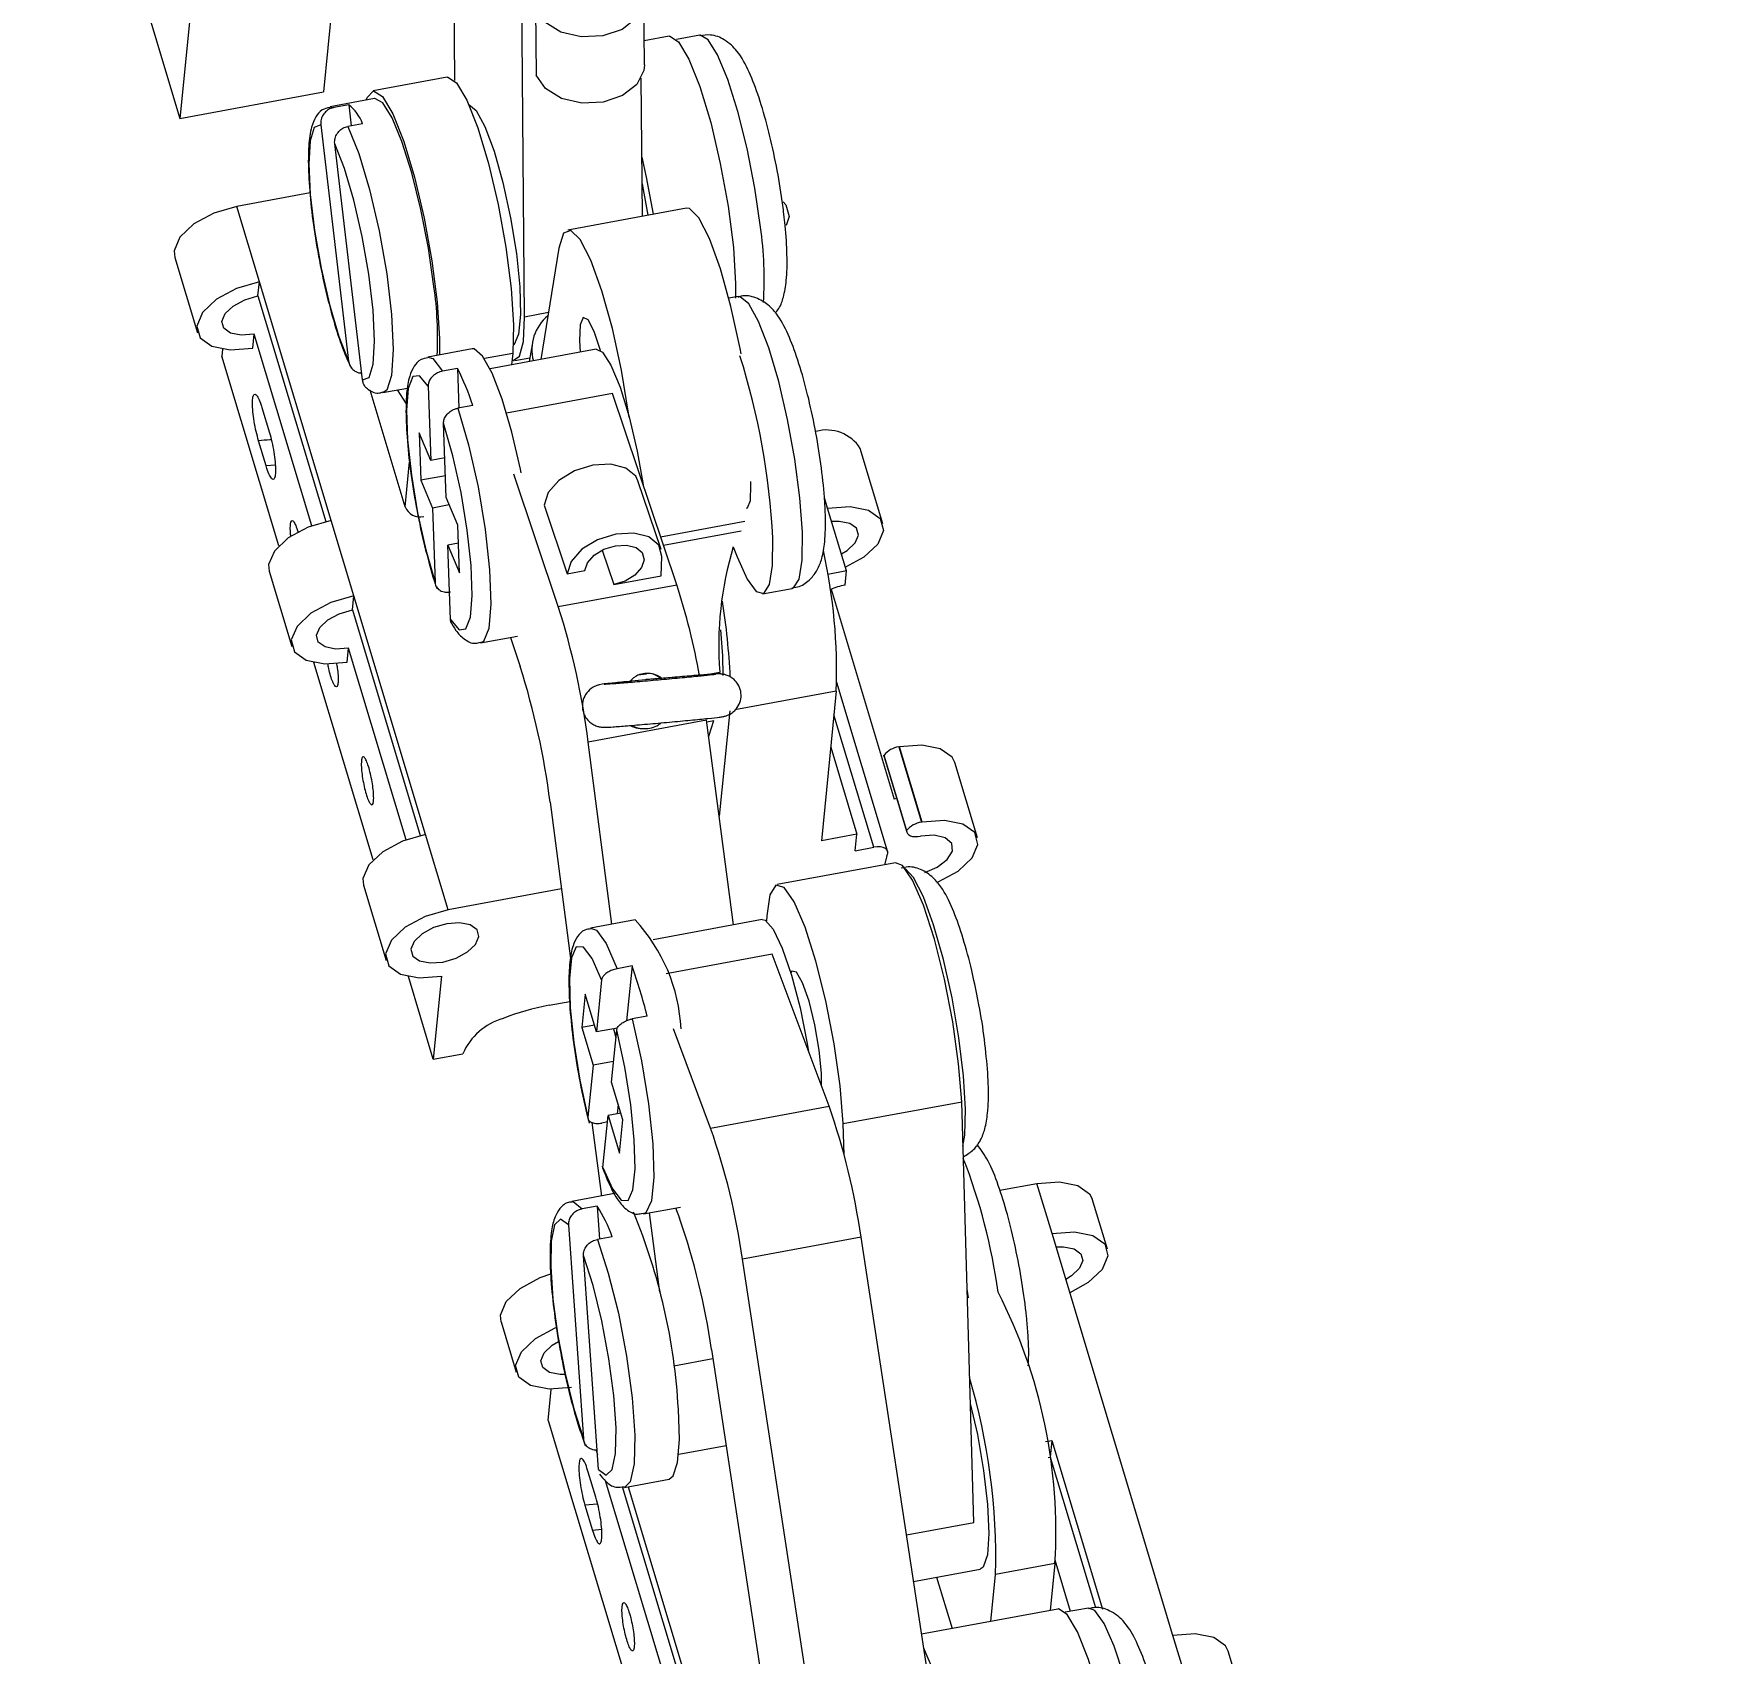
# Model space of a CAD drawing. Header units: millimetres. Extents: x 0 to 1189, y 0 to 841.
# Drawn here: x 633.85 to 644.91, y 560.97 to 571.55 of the extents above; entities that cross this region are included whole.
import ezdxf

# ---------------------------------------------------------------- set-up
doc = ezdxf.new("R2010")
doc.units = ezdxf.units.MM
doc.layers.get('0').update_dxf_attribs({"lineweight": 18})
doc.layers.add('尺寸线层', color=3, linetype='Continuous', lineweight=18)
doc.dimstyles.new('ISO-25', dxfattribs={"dimtxt": 2.5, "dimasz": 2.5, "dimexe": 1.25, "dimexo": 0.625, "dimtad": 1, "dimtxsty": 'Standard', "dimcen": 2.5, "dimdle": 5, "dimadec": 0, "dimazin": 0, "dimtfac": 1, "dimtmove": 0, "dimatfit": 3, "dimfxl": 1, "dimarcsym": 0})

# ---------------------------------------------------------------- blocks, each defined once
blk = doc.blocks.new('*X16')
at = {"layer": '尺寸线层', "linetype": 'Continuous'}
for points in [[(668.669, 617.13), (668.63, 612.994), (667.291, 613.23)], [(655.16, 540.519), (656.538, 544.419), (655.199, 544.655)]]:
    blk.add_hatch(color=0, dxfattribs=at).paths.add_polyline_path(points, flags=0)
at = {"layer": '尺寸线层', "color": 0, "linetype": 'Continuous'}
for p, q in [((666.554, 617.503), (670.638, 616.783)), ((668.669, 617.13), (655.16, 540.519)), ((625.228, 545.797), (657.13, 540.172))]:
    blk.add_line(p, q, dxfattribs=at)
at = {"layer": '尺寸线层', "color": 0, "insert": (658.421, 579.44), "char_height": 3.5, "width": 28.93855, "attachment_point": 5, "rotation": 80.0001}
blk.add_mtext('388,96', dxfattribs=at)

msp = doc.modelspace()

# ---------------------------------------------------------------- linework, layer by layer
at = {"color": 7, "linetype": 'Continuous', "lineweight": 15}
for p, q in [((636.566, 575.0926), (636.5978, 571.2444)), ((637.0552, 569.6996), (637.0156, 574.4964)), ((634.0142, 573.6229), (634.8038, 570.9971)), ((637.8387, 571.3469), (637.8351, 571.7803)), ((634.8797, 571.7571), (634.8038, 570.9971)), ((635.7989, 571.7461), (635.7414, 571.1704)), ((637.1268, 571.7129), (637.1304, 571.2796)), ((638.0008, 571.5345), (637.8374, 571.5043)), ((638.1997, 571.5408), (638.0489, 571.5129)), ((636.5494, 571.2663), (636.0656, 571.1769)), ((637.825, 570.3582), (637.8176, 571.2614)), ((634.8038, 570.9971), (635.7414, 571.1704)), ((636.0747, 571.1277), (635.7845, 571.074)), ((635.9064, 571.087), (635.8096, 571.0691)), ((635.9064, 571.087), (635.9226, 570.9493)), ((635.7241, 570.9554), (635.9056, 569.4124)), ((635.9974, 570.9631), (635.9006, 570.9452)), ((635.9966, 569.2885), (635.8151, 570.8315)), ((635.6538, 570.5105), (635.1744, 570.4219)), ((635.3225, 569.9296), (635.1744, 570.4219)), ((638.1125, 570.4113), (637.3385, 570.2683)), ((637.2792, 570.1501), (637.1616, 569.4222)), ((634.7697, 570.0896), (634.9178, 569.5973)), ((635.3133, 569.8373), (635.3225, 569.9296)), ((635.7913, 568.3705), (635.3225, 569.9296)), ((635.3133, 569.8373), (635.7565, 568.3633)), ((638.4508, 569.8333), (638.39, 569.8221)), ((635.2791, 569.4953), (635.2883, 569.5876)), ((635.6648, 568.3357), (635.2883, 569.5876)), ((635.0813, 569.4897), (635.0768, 569.4448)), ((636.7128, 569.4918), (636.4226, 569.4381)), ((637.5238, 569.4891), (636.83, 569.3609)), ((636.9779, 569.4624), (636.9704, 569.3868)), ((637.1064, 569.5322), (637.0863, 569.4083)), ((635.4498, 568.2046), (635.0768, 569.4448)), ((636.6163, 569.3637), (636.5196, 569.3458)), ((636.6163, 569.3637), (636.6255, 569.1051)), ((636.9915, 569.4158), (637.0905, 569.4341)), ((636.4256, 569.2483), (636.4428, 568.7622)), ((636.2751, 568.46), (636.0462, 569.2212)), ((636.1298, 569.2057), (636.2912, 569.2355)), ((638.0496, 567.9505), (637.6309, 569.2006)), ((635.339, 569.108), (635.3884, 568.9439)), ((636.7168, 569.122), (636.6201, 569.1041)), ((636.4428, 568.7622), (636.3674, 568.9435)), ((636.3674, 568.9435), (636.3784, 568.6329)), ((636.5432, 568.5204), (636.5261, 569.0066)), ((635.3667, 568.7267), (635.3174, 568.8908)), ((639.3969, 568.3485), (639.2489, 568.8409)), ((636.5341, 568.7791), (636.4428, 568.7622)), ((636.5382, 568.6625), (636.3784, 568.6329)), ((636.3784, 568.6329), (636.4537, 568.4516)), ((637.2756, 567.8075), (636.9857, 568.6729)), ((637.9468, 568.1798), (637.796, 568.6302)), ((638.5341, 568.602), (638.533, 568.6245)), ((636.5634, 568.4719), (636.4537, 568.4516)), ((636.6186, 568.3391), (636.5432, 568.5204)), ((637.1829, 568.4713), (637.3338, 568.021)), ((635.9394, 567.8782), (635.7913, 568.3705)), ((636.4537, 568.4516), (636.4709, 567.9655)), ((639.1589, 568.0402), (639.0356, 568.4505)), ((636.6295, 568.0286), (636.6186, 568.3391)), ((636.6227, 568.2226), (636.5542, 568.2099)), ((636.5713, 567.7238), (636.5542, 568.2099)), ((636.5542, 568.2099), (636.6295, 568.0286)), ((637.9481, 568.0082), (637.953, 568.1354)), ((635.3866, 568.0382), (635.5346, 567.5459)), ((637.3338, 568.021), (637.4499, 568.0424)), ((639.1589, 568.0402), (639.0367, 568.0176)), ((639.1497, 567.9479), (639.1589, 568.0402)), ((637.2756, 567.8075), (638.0496, 567.9505)), ((637.6385, 567.951), (637.9481, 568.0082)), ((638.6099, 567.8899), (638.8034, 567.9256)), ((639.058, 567.9203), (639.4702, 566.5494)), ((635.9302, 567.7859), (635.9394, 567.8782)), ((636.4082, 566.3192), (635.9394, 567.8782)), ((635.9302, 567.7859), (636.3734, 566.3119)), ((636.7679, 567.5697), (637.0098, 567.6145)), ((636.9628, 567.6058), (637.0267, 567.415)), ((635.896, 567.4439), (635.9052, 567.5362)), ((636.2817, 566.2843), (635.9052, 567.5362)), ((636.0666, 566.1533), (635.6791, 567.4419)), ((637.8512, 567.3667), (637.796, 567.3594)), ((638.3315, 567.3651), (638.3314, 567.38)), ((637.9147, 567.3352), (637.7544, 567.3198)), ((638.0205, 567.3442), (638.0198, 567.3441)), ((639.0921, 567.2547), (638.9945, 566.2775)), ((639.4277, 566.2088), (639.0962, 567.3111)), ((638.2451, 567.0644), (637.471, 566.9214)), ((638.4194, 565.7268), (638.2451, 567.0644)), ((638.3955, 567.1259), (638.3267, 566.4377)), ((637.6259, 565.7327), (637.471, 566.9214)), ((637.8385, 567.01), (637.8422, 567.0101)), ((639.0556, 566.8894), (639.2267, 566.3204)), ((639.4038, 566.8356), (639.5519, 566.3432)), ((639.4048, 566.8247), (639.5529, 566.3323)), ((639.4999, 566.8906), (639.5044, 566.8914)), ((639.4999, 566.8906), (639.648, 566.3983)), ((639.6524, 566.3991), (639.5044, 566.8914)), ((640.0138, 566.2972), (639.8658, 566.7895)), ((637.2221, 566.5289), (637.3553, 565.5068)), ((639.4866, 566.5528), (639.4702, 566.5494)), ((639.6524, 566.3991), (639.648, 566.3983)), ((636.5563, 565.8268), (636.4082, 566.3192)), ((639.2267, 566.3204), (638.9945, 566.2775)), ((639.2159, 566.2118), (639.2267, 566.3204)), ((639.2159, 566.2118), (639.3373, 566.2343)), ((639.4798, 566.1339), (638.7057, 565.9909)), ((636.0035, 565.9868), (636.1515, 565.4945)), ((637.2958, 565.9635), (636.5563, 565.8268)), ((637.7773, 565.7607), (637.4871, 565.707)), ((638.6077, 565.7616), (637.8945, 565.6298)), ((639.0449, 564.543), (638.6721, 565.5353)), ((636.4587, 564.8497), (636.296, 565.3905)), ((636.5129, 565.3925), (636.4587, 564.8497)), ((637.5584, 565.3676), (637.5245, 565.0277)), ((637.7575, 565.459), (637.6607, 565.4411)), ((637.7575, 565.459), (637.7217, 565.1009)), ((637.4504, 565.2738), (637.4287, 565.0567)), ((637.5245, 565.0277), (637.4504, 565.2738)), ((637.2155, 565.2027), (637.3508, 565.2277)), ((637.5112, 565.0719), (637.4287, 565.0567)), ((637.4287, 565.0567), (637.5028, 564.8105)), ((637.662, 565.0531), (637.5245, 565.0277)), ((637.6232, 564.6994), (637.6571, 565.0393)), ((637.6356, 565.0482), (637.6524, 564.9922)), ((637.8562, 565.1308), (637.7594, 565.1129)), ((638.2708, 564.4), (638.0275, 565.0477)), ((636.4587, 564.8497), (636.6522, 564.8854)), ((637.6367, 564.8353), (637.5028, 564.8105)), ((637.5028, 564.8105), (637.4688, 564.4706)), ((637.6972, 564.4533), (637.6232, 564.6994)), ((637.5675, 564.1424), (637.6015, 564.4823)), ((637.6839, 564.4975), (637.6015, 564.4823)), ((637.6015, 564.4823), (637.6755, 564.2361)), ((637.667, 564.5535), (637.661, 564.4933)), ((638.2708, 564.4), (639.0449, 564.543)), ((639.1376, 564.429), (639.9116, 564.5721)), ((639.9898, 561.8228), (639.9116, 564.5721)), ((637.4947, 564.437), (637.5575, 563.9553)), ((637.5972, 564.4397), (637.56, 564.4328)), ((637.6755, 564.2361), (637.6972, 564.4533)), ((639.1434, 564.2253), (639.1376, 564.429)), ((637.6542, 563.9732), (637.364, 563.9195)), ((640.1604, 563.9934), (640.4032, 564.0383)), ((640.5019, 563.7101), (640.4032, 564.0383)), ((640.8633, 563.6081), (640.7646, 563.9363)), ((637.5294, 563.8898), (637.4327, 563.872)), ((637.5294, 563.8898), (637.5445, 563.6741)), ((637.8324, 563.8387), (638.0743, 563.8834)), ((637.9395, 563.3265), (637.8718, 563.846)), ((638.0425, 563.8775), (638.0675, 563.8108)), ((637.342, 563.7672), (637.4395, 562.368)), ((641.2915, 561.0843), (640.5019, 563.7101)), ((637.6277, 563.6895), (637.5309, 563.6716)), ((639.2537, 563.686), (638.4796, 563.5429)), ((639.821, 559.9657), (639.2537, 563.686)), ((637.5378, 562.1677), (637.4402, 563.5668)), ((639.0469, 559.8227), (638.4796, 563.5429)), ((639.9557, 563.2911), (639.9465, 563.3478)), ((636.9023, 563.1337), (637.001, 562.8055)), ((638.2763, 562.9537), (638.5976, 560.847)), ((637.2094, 562.4888), (637.2297, 562.6922)), ((637.2094, 562.4888), (637.8538, 560.3461)), ((637.5212, 562.2984), (637.5309, 562.2659)), ((638.0622, 562.2689), (638.372, 562.3262)), ((640.4591, 562.351), (640.4998, 562.3585)), ((640.4998, 562.3585), (640.489, 562.2499)), ((640.4998, 562.3585), (640.8314, 561.2558)), ((640.4761, 562.2475), (640.489, 562.2499)), ((640.489, 562.2499), (640.7848, 561.2662)), ((637.521, 561.988), (637.4716, 562.1521)), ((637.5822, 562.0955), (638.0688, 560.4771)), ((638.1606, 560.5047), (637.6943, 562.0553)), ((637.7093, 562.0512), (637.9996, 562.1048)), ((637.7313, 562.0552), (638.1953, 560.512)), ((637.4499, 561.9349), (637.4993, 561.7708)), ((639.5502, 561.7415), (639.9898, 561.8228)), ((639.5967, 561.4363), (640.0319, 561.5168)), ((640.5203, 561.5544), (640.1332, 561.4829)), ((640.5203, 561.5544), (640.4896, 561.2475)), ((640.6229, 561.2416), (640.5222, 561.5764)), ((639.7474, 561.4642), (639.8482, 561.129)), ((640.1026, 561.176), (640.1332, 561.4829)), ((640.54, 561.2568), (639.6492, 561.0922)), ((640.739, 561.2631), (640.5881, 561.2352)), ((641.3902, 560.7561), (641.2915, 561.0843)), ((641.7516, 560.6541), (641.6529, 560.9823))]:
    msp.add_line(p, q, dxfattribs=at)
at = {"color": 8, "linetype": 'Continuous', "lineweight": 15}
for p, q in [((635.7845, 571.074), (635.8096, 571.0691)), ((637.2111, 569.7284), (637.0552, 569.6996)), ((636.9779, 569.4624), (636.7926, 569.4281)), ((637.6309, 569.2006), (636.9373, 569.0723)), ((635.4263, 568.7323), (635.3667, 568.7267)), ((636.2751, 568.46), (636.3043, 568.7525)), ((639.0356, 568.4505), (639.0149, 568.5193)), ((637.9445, 568.2642), (638.4941, 568.3658)), ((637.9633, 568.2084), (638.4711, 568.3022)), ((637.5629, 568.1768), (637.6385, 567.951)), ((638.2323, 567.3617), (638.3314, 567.38)), ((639.0921, 567.2547), (638.4301, 567.1323)), ((638.2463, 567.0548), (638.293, 567.0634)), ((639.3373, 566.2343), (639.0767, 567.1008)), ((638.6721, 565.5353), (637.9811, 565.4075)), ((638.2859, 562.8912), (638.0303, 562.844)), ((637.5326, 561.9429), (637.4499, 561.9349)), ((637.5593, 561.7766), (637.4993, 561.7708))]:
    msp.add_line(p, q, dxfattribs=at)
at = {"color": 7, "linetype": 'Continuous', "lineweight": 15}
for points in [[(637.8234, 571.8417), (637.8317, 571.7448), (637.7857, 571.6528), (637.6924, 571.5798), (637.566, 571.5368), (637.4258, 571.5305), (637.2931, 571.5617), (637.1881, 571.6258), (637.1268, 571.7129)], [(638.0008, 571.5345), (638.0042, 571.535), (638.0619, 571.4988), (638.1293, 571.3859), (638.2011, 571.2053), (638.2713, 570.9718), (638.3343, 570.7041), (638.3851, 570.4241), (638.4194, 570.1544), (638.4345, 569.9168), (638.4346, 569.8231)], [(637.8387, 571.3469), (637.8353, 571.3114), (637.7893, 571.2194), (637.696, 571.1464), (637.5696, 571.1034), (637.4294, 571.0971), (637.2967, 571.1284), (637.1917, 571.1924), (637.1304, 571.2796)], [(636.5494, 571.2663), (636.5529, 571.2667), (636.6106, 571.2306), (636.678, 571.1176), (636.7497, 570.9371), (636.82, 570.7035), (636.883, 570.4359), (636.9337, 570.1559), (636.9681, 569.8861), (636.9832, 569.6486), (636.9779, 569.4624)], [(636.0199, 571.1176), (636.0259, 571.1338), (636.0691, 571.1773), (636.1268, 571.1411), (636.1942, 571.0282), (636.2659, 570.8476), (636.3362, 570.6141), (636.3992, 570.3465), (636.45, 570.0664), (636.4843, 569.7967), (636.4994, 569.5591), (636.4991, 569.4523)], [(636.4635, 569.8993), (636.4274, 570.1496), (636.3778, 570.4031), (636.3187, 570.6411), (636.2542, 570.8459), (636.1892, 571.0023), (636.1285, 571.0987), (636.0767, 571.128), (636.0747, 571.1277)], [(636.6917, 571.0876), (636.7388, 571.0497), (636.7962, 570.9449), (636.8564, 570.783), (636.9141, 570.5782), (636.9642, 570.3487), (637.0021, 570.115), (637.0246, 569.8978), (637.0296, 569.7164), (637.0167, 569.587), (636.987, 569.521), (636.9819, 569.5174)], [(635.7241, 570.9554), (635.6816, 570.9393), (635.6546, 570.8519), (635.6456, 570.7009), (635.6553, 570.4995), (635.6829, 570.2652), (635.7259, 570.0184), (635.7806, 569.7806), (635.8423, 569.5726), (635.9056, 569.4124)], [(635.9966, 569.2885), (636.0391, 569.3047), (636.0661, 569.392), (636.0751, 569.543), (636.0654, 569.7444), (636.0378, 569.9788), (635.9948, 570.2256), (635.9401, 570.4633), (635.8784, 570.6714), (635.8151, 570.8315)], [(637.8218, 570.7448), (637.8506, 570.6147), (637.8955, 570.3712)], [(637.8233, 570.5691), (637.835, 570.5097), (637.8601, 570.3647)], [(635.1744, 570.4219), (635.0247, 570.378), (634.8944, 570.3077), (634.8035, 570.2218), (634.7657, 570.1332), (634.7697, 570.0896)], [(638.4698, 569.4599), (638.4633, 569.4948), (638.4035, 569.7687), (638.3349, 570.0149), (638.263, 570.2136), (638.1937, 570.3487), (638.1324, 570.4091), (638.1125, 570.4113)], [(638.7457, 570.4528), (638.7629, 570.4339), (638.784, 570.3563), (638.765, 570.2973)], [(637.7394, 569.0422), (637.7353, 569.0725), (637.6892, 569.3518), (637.6295, 569.6256), (637.5609, 569.8719), (637.489, 570.0706), (637.4196, 570.2056), (637.3584, 570.2661), (637.3103, 570.247), (637.2792, 570.1501)], [(635.3225, 569.9296), (635.1727, 569.8857), (635.0425, 569.8154), (634.9515, 569.7295), (634.9138, 569.6409), (634.9349, 569.5633), (635.0118, 569.5083), (635.1327, 569.4844), (635.2791, 569.4953)], [(635.2883, 569.5876), (635.2041, 569.5814), (635.1346, 569.5951), (635.0904, 569.6267), (635.0783, 569.6713), (635.1, 569.7222), (635.1523, 569.7716), (635.2272, 569.8121), (635.3133, 569.8373)], [(636.9735, 569.4178), (636.9808, 569.4158), (637.0221, 569.4436), (637.0475, 569.5408), (637.0552, 569.6996)], [(637.5524, 569.4802), (637.552, 569.4817), (637.5109, 569.6058), (637.4711, 569.681), (637.4389, 569.6959), (637.419, 569.6483), (637.4145, 569.5453), (637.4191, 569.4697)], [(637.0341, 568.6818), (637.0294, 568.7047), (636.9722, 568.9483), (636.9086, 569.1629), (636.8433, 569.3326), (636.7811, 569.4448), (636.7267, 569.4912), (636.7128, 569.4918)], [(637.5238, 569.4891), (637.5635, 569.4706), (637.619, 569.386), (637.6789, 569.2406), (637.738, 569.0474), (637.791, 568.8235), (637.8308, 568.6037)], [(636.4256, 569.2483), (636.3698, 569.3155), (636.3252, 569.3105), (636.2957, 569.2336), (636.2839, 569.0915), (636.2908, 568.8967), (636.3157, 568.6661), (636.3566, 568.4198), (636.4099, 568.1793), (636.4709, 567.9655)], [(636.5713, 567.7238), (636.6271, 567.6566), (636.6717, 567.6616), (636.7012, 567.7385), (636.7131, 567.8805), (636.7062, 568.0754), (636.6812, 568.3059), (636.6403, 568.5522), (636.5871, 568.7928), (636.5261, 569.0066)], [(637.796, 568.6302), (637.7816, 568.6593), (637.7171, 568.713), (637.6183, 568.7385), (637.5005, 568.7321), (637.3814, 568.6947), (637.2792, 568.632), (637.2095, 568.5536), (637.1829, 568.4713)], [(638.5063, 568.4504), (638.5124, 568.4532), (638.5306, 568.5015), (638.5341, 568.602)], [(635.7913, 568.3705), (635.6416, 568.3266), (635.5113, 568.2564), (635.4204, 568.1704), (635.3826, 568.0819), (635.3866, 568.0382)], [(639.0356, 568.4505), (639.182, 568.4613), (639.3029, 568.4375), (639.3797, 568.3825), (639.4009, 568.3049), (639.3631, 568.2163), (639.2722, 568.1304), (639.1517, 568.0642)], [(639.1255, 568.1515), (639.1624, 568.1741), (639.2147, 568.2236), (639.2364, 568.2745), (639.2243, 568.3191), (639.1801, 568.3507), (639.1106, 568.3644), (639.0618, 568.3632)], [(637.953, 568.1354), (637.9325, 568.209), (637.8679, 568.2626), (637.7692, 568.2881), (637.6513, 568.2817), (637.5322, 568.2443), (637.4301, 568.1817), (637.3604, 568.1032), (637.3338, 568.021)], [(638.4193, 568.1985), (638.4435, 568.1324), (638.5092, 567.9871), (638.5693, 567.9054), (638.6193, 567.8932), (638.6555, 567.9515), (638.6753, 568.076), (638.6772, 568.2575)], [(637.4499, 568.0424), (637.4665, 568.0938), (637.5101, 568.1429), (637.5739, 568.182), (637.6484, 568.2054), (637.722, 568.2094), (637.7837, 568.1934), (637.8241, 568.1599), (637.8369, 568.114), (637.8203, 568.0626), (637.7768, 568.0135), (637.7129, 567.9744), (637.6385, 567.951)], [(635.9394, 567.8782), (635.7896, 567.8343), (635.6594, 567.764), (635.5684, 567.6781), (635.5307, 567.5895), (635.5518, 567.5119), (635.6287, 567.4569), (635.7495, 567.4331), (635.896, 567.4439)], [(635.9052, 567.5362), (635.821, 567.53), (635.7515, 567.5437), (635.7073, 567.5753), (635.6951, 567.6199), (635.7169, 567.6708), (635.7691, 567.7203), (635.844, 567.7607), (635.9302, 567.7859)], [(638.3355, 567.6556), (638.3487, 567.4855), (638.3502, 567.3562)], [(638.2584, 566.9618), (638.2619, 566.9665), (638.293, 567.0634)], [(639.4048, 566.8247), (639.4046, 566.8253), (639.4038, 566.8356)], [(639.8658, 566.7895), (639.8486, 566.8235), (639.7717, 566.8784), (639.6509, 566.9023), (639.5044, 566.8914)], [(639.7498, 566.0051), (639.7588, 566.0087), (639.8891, 566.079), (639.98, 566.165), (640.0178, 566.2535), (639.9966, 566.3311), (639.9198, 566.3861), (639.7989, 566.41), (639.6524, 566.3991)], [(636.4082, 566.3192), (636.2584, 566.2753), (636.1282, 566.205), (636.0372, 566.119), (635.9995, 566.0305), (636.0035, 565.9868)], [(639.5519, 566.3432), (639.5527, 566.333), (639.5572, 566.3238), (639.5652, 566.3161), (639.5764, 566.3101), (639.5904, 566.306), (639.6066, 566.3041), (639.6245, 566.3044), (639.6432, 566.3068)], [(639.6715, 566.0704), (639.7521, 566.1055), (639.8176, 566.1555), (639.8508, 566.2101), (639.8462, 566.2598), (639.8043, 566.2961), (639.7326, 566.3128), (639.6432, 566.3068)], [(639.4225, 566.1806), (639.428, 566.1939), (639.4283, 566.2064), (639.4232, 566.2175), (639.4132, 566.2265), (639.3987, 566.233), (639.3805, 566.2365), (639.3597, 566.237), (639.3373, 566.2343)], [(639.4225, 566.1806), (639.4082, 566.1273), (639.4092, 566.1209)], [(639.9116, 564.5721), (639.8915, 564.8197), (639.8527, 565.0942), (639.7984, 565.3732), (639.733, 565.6342), (639.6618, 565.856), (639.5907, 566.0207), (639.5252, 566.1148), (639.4798, 566.1339)], [(639.1376, 564.429), (639.1174, 564.6767), (639.0786, 564.9511), (639.0243, 565.2301), (638.959, 565.4911), (638.8878, 565.7129), (638.8166, 565.8776), (638.7512, 565.9718), (638.6968, 565.9878), (638.6578, 565.9244), (638.6374, 565.7868), (638.6358, 565.7531)], [(636.5563, 565.8268), (636.4065, 565.7829), (636.2762, 565.7126), (636.1853, 565.6267), (636.1475, 565.5381), (636.1687, 565.4605), (636.2456, 565.4055), (636.3664, 565.3817), (636.5129, 565.3925)], [(636.7571, 565.6508), (636.7449, 565.6955), (636.7007, 565.7271), (636.6312, 565.7408), (636.547, 565.7345), (636.4609, 565.7093), (636.386, 565.6689), (636.3337, 565.6195), (636.312, 565.5686), (636.3242, 565.5239), (636.3684, 565.4923), (636.4379, 565.4786), (636.5221, 565.4848), (636.6082, 565.5101), (636.6831, 565.5505), (636.7354, 565.5999), (636.7571, 565.6508)], [(638.6077, 565.7616), (638.6282, 565.7578), (638.6806, 565.6989), (638.7394, 565.5757), (638.7995, 565.3991), (638.8554, 565.1848), (638.9022, 564.9518), (638.911, 564.8993)], [(637.5584, 565.3676), (637.4959, 565.5071), (637.4393, 565.5811), (637.3934, 565.5831), (637.3623, 565.5129), (637.3487, 565.3767), (637.3538, 565.1863), (637.3771, 564.9583), (637.4166, 564.7126), (637.4688, 564.4706)], [(638.9951, 564.6754), (638.995, 564.7588), (638.981, 564.9087), (638.9527, 565.0736), (638.9145, 565.2285), (638.8721, 565.3497), (638.8322, 565.4189), (638.8006, 565.4254), (638.7943, 565.4163)], [(637.5675, 564.1424), (637.63, 564.0028), (637.6866, 563.9289), (637.7325, 563.9269), (637.7636, 563.997), (637.7772, 564.1333), (637.7721, 564.3236), (637.7489, 564.5516), (637.7094, 564.7973), (637.6571, 565.0393)], [(640.4032, 564.0383), (640.5497, 564.0491), (640.6705, 564.0253), (640.7474, 563.9703), (640.7646, 563.9363)], [(637.342, 563.7672), (637.2904, 563.8037), (637.2519, 563.7674), (637.2298, 563.6613), (637.226, 563.4948), (637.2408, 563.2823), (637.2729, 563.0424), (637.3196, 562.7959), (637.3768, 562.5644), (637.4395, 562.368)], [(640.5019, 563.7101), (640.6484, 563.7209), (640.7692, 563.6971), (640.8461, 563.6421), (640.8673, 563.5645), (640.8295, 563.4759), (640.7386, 563.39), (640.6181, 563.3238)], [(640.5282, 563.6228), (640.5769, 563.624), (640.6464, 563.6103), (640.6906, 563.5787), (640.7028, 563.5341), (640.6811, 563.4831), (640.6288, 563.4337), (640.5918, 563.4111)], [(637.5378, 562.1677), (637.5893, 562.1311), (637.6278, 562.1675), (637.65, 562.2736), (637.6538, 562.4401), (637.639, 562.6526), (637.6068, 562.8925), (637.5601, 563.139), (637.5029, 563.3705), (637.4402, 563.5668)], [(636.9023, 563.1337), (636.8983, 563.1773), (636.9361, 563.2659), (637.027, 563.3518), (637.1573, 563.4221), (637.2266, 563.4466)], [(637.3624, 562.7035), (637.2159, 562.6927), (637.095, 562.7165), (637.0182, 562.7715), (636.997, 562.8491), (637.0348, 562.9377), (637.1257, 563.0236), (637.256, 563.0939), (637.2631, 563.0967)], [(637.3191, 562.7896), (637.2874, 562.7895), (637.2179, 562.8033), (637.1737, 562.8349), (637.1615, 562.8795), (637.1832, 562.9304), (637.2355, 562.9799), (637.277, 563.0049)], [(637.9996, 562.1048), (638.0272, 562.1262), (638.0554, 562.2144), (638.0667, 562.3637), (638.0603, 562.5631)], [(639.9677, 562.6007), (640.0138, 562.3972), (640.0544, 562.1627), (640.0801, 561.9407), (640.0886, 561.7509), (640.0791, 561.6102), (640.0526, 561.5311), (640.0319, 561.5168)], [(640.9685, 559.4529), (640.9738, 559.6391), (640.9587, 559.8767), (640.9243, 560.1464), (640.8736, 560.4264), (640.8106, 560.6941), (640.7403, 560.9276), (640.6686, 561.1082), (640.6012, 561.2211), (640.5435, 561.2573), (640.54, 561.2568)], [(641.6529, 560.9823), (641.6357, 561.0163), (641.5588, 561.0713), (641.438, 561.0952), (641.2915, 561.0843)]]:
    msp.add_lwpolyline(points, dxfattribs=at)
at = {"color": 8, "linetype": 'Continuous', "lineweight": 15}
for points in [[(638.5967, 570.2865), (638.5598, 570.5421), (638.5092, 570.8009), (638.4488, 571.0439), (638.383, 571.253), (638.3166, 571.4127), (638.2547, 571.5112), (638.2017, 571.5411), (638.1997, 571.5408)], [(635.9006, 570.9452), (635.9725, 570.7677), (636.0431, 570.5334), (636.1058, 570.2635), (636.1551, 569.9824), (636.1865, 569.7156), (636.1971, 569.4871), (636.186, 569.3177), (636.1543, 569.2227), (636.1304, 569.2058)], [(638.8707, 568.2932), (638.8545, 568.5182), (638.8215, 568.7699), (638.774, 569.0297), (638.7156, 569.2784), (638.6507, 569.4975), (638.584, 569.6708), (638.5205, 569.7854), (638.4649, 569.8328), (638.4508, 569.8333)], [(636.4226, 569.4381), (636.4553, 569.4285), (636.5196, 569.3458)], [(636.2865, 569.1296), (636.2844, 569.1319), (636.226, 569.2235)], [(636.6201, 569.1041), (636.6899, 568.8638), (636.7512, 568.5911), (636.7984, 568.3104), (636.8272, 568.0472), (636.835, 567.8254), (636.8212, 567.6649), (636.7868, 567.5804), (636.7681, 567.5698)], [(638.8034, 567.9256), (638.8128, 567.929), (638.8491, 567.9873), (638.8689, 568.1118), (638.8707, 568.2932)], [(639.9199, 564.2805), (639.9309, 564.3525), (639.9363, 564.5241), (639.9234, 564.742), (639.8934, 564.99), (639.8484, 565.2498), (639.7918, 565.502), (639.7277, 565.7281), (639.661, 565.9111), (639.5965, 566.0376), (639.5424, 566.0964)], [(637.4871, 565.707), (637.5243, 565.694), (637.5893, 565.6052), (637.6607, 565.4411)], [(637.7594, 565.1129), (637.8198, 564.8386), (637.8658, 564.5584), (637.893, 564.2976), (637.8992, 564.0798), (637.8837, 563.9246), (637.848, 563.8463), (637.832, 563.8386)], [(637.364, 563.9195), (637.3731, 563.9198), (637.4327, 563.872)], [(637.5309, 563.6716), (637.6025, 563.4519), (637.6682, 563.1899), (637.7219, 562.9094), (637.7589, 562.6359), (637.7758, 562.3939), (637.771, 562.2054), (637.745, 562.0875), (637.7088, 562.0511)], [(641.1536, 559.8235), (641.1293, 560.0632), (641.0891, 560.3211), (641.036, 560.5781), (640.974, 560.8152), (640.9077, 561.0148), (640.8419, 561.162), (640.7815, 561.246), (640.739, 561.2631)]]:
    msp.add_lwpolyline(points, dxfattribs=at)
at = {"color": 7, "linetype": 'Continuous', "lineweight": 15}
for centre, radius, start, end in [((635.7251, 570.8584), 0.2917, 21.02268, 51.57433), ((634.0583, 569.5608), 2.4289, 357.37632, 8.0115), ((637.39, 569.4868), 0.2869, 129.40653, 194.8825), ((635.3246, 568.6851), 1.4592, 17.41944, 27.71272), ((633.9707, 568.0205), 4.7125, 2.88217, 17.60931), ((639.0281, 568.6994), 0.2622, 32.65415, 105.27699), ((636.3731, 568.4985), 0.1053, 201.45575, 282.83632), ((640.5323, 567.5577), 2.2081, 163.12957, 184.61751), ((635.4354, 567.3843), 3.659, 357.97006, 12.47086), ((633.6739, 566.5371), 4.5984, 10.23195, 17.90194), ((639.2301, 567.5143), 0.441, 100.50135, 113.74952), ((632.5416, 566.2988), 4.9686, 7.19866, 17.67714), ((633.9877, 567.134), 4.4171, 2.77811, 9.22346), ((632.2925, 565.9063), 4.9688, 7.1985, 17.6766), ((637.8576, 567.1962), 0.1744, 79.86502, 110.67464), ((639.5192, 566.7457), 0.1462, 97.55318, 142.07274), ((639.6672, 566.2534), 0.1462, 97.55318, 142.07274), ((636.949, 564.9918), 1.1301, 2.8519, 42.87003), ((634.654, 564.3468), 3.2968, 13.75705, 19.71627), ((637.5105, 563.6139), 1.6159, 100.51743, 111.62209), ((637.0277, 564.7226), 0.4093, 105.98198, 156.56596), ((634.7464, 563.0418), 4.553, 8.13316, 19.25164), ((633.9727, 562.8988), 4.5527, 8.13307, 19.25211), ((636.7775, 563.3968), 0.8991, 18.99413, 33.25174), ((634.1179, 562.3429), 3.9485, 3.19653, 22.45545), ((633.7693, 562.3096), 4.5528, 8.13291, 19.2519), ((637.1175, 561.7672), 3.4094, 356.42237, 27.22338), ((635.9187, 561.5795), 4.2157, 358.68659, 16.39686), ((636.1541, 559.4175), 3.8495, 357.86461, 24.27781)]:
    msp.add_arc(centre, radius, start, end, dxfattribs=at)
at = {"color": 8, "linetype": 'Continuous', "lineweight": 15}
for centre, radius, start, end in [((636.272, 569.9503), 2.3489, 356.20417, 8.22957), ((636.3187, 562.7993), 3.8667, 7.84101, 21.26379)]:
    msp.add_arc(centre, radius, start, end, dxfattribs=at)
at = {"color": 7, "linetype": 'Continuous', "lineweight": 15}
for points, knots in [([(638.7498, 570.3718), (638.745, 570.41), (638.7309, 570.5214), (638.6968, 570.7154), (638.6461, 570.9384), (638.5876, 571.14), (638.5219, 571.3107), (638.4603, 571.425), (638.3774, 571.5082), (638.2812, 571.5496), (638.224, 571.5405), (638.2006, 571.5367)], [0, 0, 0, 0, 0.099908, 0.2916824, 0.4836475, 0.6769108, 0.8747963, 1.0887609, 1.2285185, 1.3269222, 1.3950321, 1.3950321, 1.3950321, 1.3950321]), ([(635.7838, 571.069), (635.766, 571.0648), (635.7242, 571.0552), (635.6849, 571.0012), (635.6579, 570.9317), (635.6426, 570.8215), (635.641, 570.6541), (635.656, 570.4475), (635.6867, 570.216), (635.7302, 569.9799), (635.7835, 569.7542), (635.8426, 569.5564), (635.8894, 569.4341), (635.9158, 569.3797), (635.9218, 569.3675)], [0, 0, 0, 0, 0.0653987, 0.1527403, 0.2688993, 0.4476149, 0.6290448, 0.8195428, 1.0063057, 1.191958, 1.377603, 1.5638954, 1.746054, 1.7990029, 1.7990029, 1.7990029, 1.7990029]), ([(635.8096, 571.0691), (635.8001, 571.0665), (635.78, 571.061), (635.7536, 571.0413), (635.7336, 571.0144), (635.7231, 570.9843), (635.7238, 570.9645), (635.7241, 570.9554)], [0, 0, 0, 0, 0.02937041, 0.06172923, 0.09445767, 0.12785779, 0.1560138, 0.1560138, 0.1560138, 0.1560138]), ([(635.8151, 570.8315), (635.8151, 570.8322), (635.8137, 570.8439), (635.8156, 570.8676), (635.8297, 570.8997), (635.8534, 570.9255), (635.8788, 570.94), (635.8951, 570.9439), (635.9006, 570.9452)], [0, 0, 0, 0, 0.00203495, 0.03707075, 0.07185099, 0.10589991, 0.13911608, 0.15606028, 0.15606028, 0.15606028, 0.15606028]), ([(638.6941, 569.7257), (638.7019, 569.7355), (638.7295, 569.7699), (638.7506, 569.8401), (638.7697, 569.9462), (638.7725, 570.0989), (638.763, 570.2534), (638.7526, 570.3473), (638.7498, 570.3718)], [0, 0, 0, 0, 0.03712277, 0.13057279, 0.26443048, 0.43896742, 0.60402113, 0.66237182, 0.66237182, 0.66237182, 0.66237182]), ([(639.0204, 568.4212), (639.0188, 568.4546), (639.014, 568.553), (638.9936, 568.7382), (638.9556, 568.9693), (638.9062, 569.1953), (638.8488, 569.4012), (638.7846, 569.5774), (638.725, 569.6937), (638.6566, 569.7776), (638.5724, 569.8275), (638.4931, 569.8459), (638.4554, 569.8313), (638.4481, 569.8285)], [0, 0, 0, 0, 0.1016896, 0.2994826, 0.4939486, 0.6875696, 0.8822135, 1.0807028, 1.2920149, 1.4214926, 1.5244655, 1.6208947, 1.6439565, 1.6439565, 1.6439565, 1.6439565]), ([(635.9056, 569.4124), (635.9078, 569.4023), (635.9123, 569.3814), (635.9321, 569.3553), (635.9566, 569.3403), (635.9772, 569.3334), (635.9877, 569.334), (635.9912, 569.3341)], [0, 0, 0, 0, 0.03095531, 0.06417118, 0.0967269, 0.11703309, 0.12713917, 0.12713917, 0.12713917, 0.12713917]), ([(636.4232, 569.4323), (636.4076, 569.4298), (636.3678, 569.4236), (636.3267, 569.3719), (636.2986, 569.3056), (636.282, 569.202), (636.2784, 569.0424), (636.2914, 568.8389), (636.3203, 568.609), (636.3624, 568.3726), (636.4138, 568.1487), (636.4555, 568.0034), (636.4783, 567.9351), (636.4818, 567.9245)], [0, 0, 0, 0, 0.0570842, 0.1460704, 0.259821, 0.4313633, 0.6166903, 0.8112466, 1.0013249, 1.1900659, 1.3786836, 1.5588731, 1.5920458, 1.5920458, 1.5920458, 1.5920458]), ([(636.0415, 569.2206), (636.033, 569.2265), (636.0159, 569.2386), (636.0014, 569.2636), (635.998, 569.2813), (635.9966, 569.2885)], [0, 0, 0, 0, 0.030842447, 0.062520928, 0.084455182, 0.084455182, 0.084455182, 0.084455182]), ([(636.5196, 569.3458), (636.5189, 569.3457), (636.5076, 569.3436), (636.4858, 569.336), (636.4581, 569.3177), (636.4374, 569.2937), (636.4266, 569.2695), (636.4259, 569.2544), (636.4256, 569.2483)], [0, 0, 0, 0, 0.00196355, 0.03235013, 0.06275687, 0.09355318, 0.12502555, 0.14643564, 0.14643564, 0.14643564, 0.14643564]), ([(635.3174, 568.8908), (635.3119, 568.9105), (635.3011, 568.9498), (635.2882, 569.0176), (635.2797, 569.0825), (635.2767, 569.1383), (635.2795, 569.1784), (635.2878, 569.1982), (635.3007, 569.1957), (635.3166, 569.171), (635.33, 569.1372), (635.3373, 569.1136), (635.339, 569.108)], [0, 0, 0, 0, 0.04470142, 0.08939438, 0.13409273, 0.17878881, 0.22348448, 0.26818048, 0.3128761, 0.357572, 0.40226887, 0.41627477, 0.41627477, 0.41627477, 0.41627477]), ([(636.0346, 569.2245), (636.0585, 569.2115), (636.0893, 569.1948), (636.123, 569.2079), (636.1304, 569.2108)], [0, 0, 0, 0, 0.07878545, 0.10107587, 0.10107587, 0.10107587, 0.10107587]), ([(636.5261, 569.0066), (636.5267, 569.015), (636.528, 569.0328), (636.5431, 569.0598), (636.5673, 569.083), (636.5946, 569.0979), (636.6128, 569.1023), (636.6201, 569.1041)], [0, 0, 0, 0, 0.0294845, 0.06218003, 0.09424096, 0.12551461, 0.14639144, 0.14639144, 0.14639144, 0.14639144]), ([(635.3884, 568.9439), (635.3938, 568.9242), (635.4047, 568.8849), (635.4176, 568.8171), (635.4261, 568.7522), (635.4291, 568.6964), (635.4262, 568.6564), (635.4179, 568.6365), (635.4051, 568.639), (635.3891, 568.6637), (635.3758, 568.6975), (635.3685, 568.7211), (635.3667, 568.7267)], [0, 0, 0, 0, 0.04470283, 0.08939711, 0.1340963, 0.17879494, 0.22349201, 0.26818985, 0.31288717, 0.35758447, 0.40228376, 0.41629009, 0.41629009, 0.41629009, 0.41629009]), ([(635.5287, 568.2651), (635.5275, 568.2747), (635.5244, 568.3011), (635.5243, 568.3285), (635.5264, 568.3538), (635.5314, 568.3693), (635.5412, 568.3703), (635.5536, 568.3531), (635.5657, 568.3254), (635.5728, 568.3004), (635.5756, 568.2908)], [0, 0, 0, 0, 0.01682997, 0.04640078, 0.06103011, 0.09060422, 0.12017758, 0.14975089, 0.17932442, 0.19770348, 0.19770348, 0.19770348, 0.19770348]), ([(638.8025, 567.9308), (638.8188, 567.9328), (638.8654, 567.9385), (638.926, 567.9864), (638.974, 568.0523), (639.003, 568.1321), (639.0202, 568.2383), (639.0229, 568.344), (639.0206, 568.4142), (639.0204, 568.4212)], [0, 0, 0, 0, 0.04043025, 0.11573598, 0.18755386, 0.27711907, 0.40536865, 0.57374005, 0.59230872, 0.59230872, 0.59230872, 0.59230872]), ([(636.4709, 567.9655), (636.4716, 567.9596), (636.4733, 567.9446), (636.4864, 567.9239), (636.5073, 567.9096), (636.5326, 567.902), (636.5534, 567.9011), (636.5672, 567.9033), (636.5704, 567.9038)], [0, 0, 0, 0, 0.01963259, 0.04950576, 0.07888503, 0.09736901, 0.12508537, 0.13345899, 0.13345899, 0.13345899, 0.13345899]), ([(636.5801, 567.6964), (636.577, 567.7018), (636.5722, 567.7103), (636.5716, 567.7202), (636.5713, 567.7238)], [0, 0, 0, 0, 0.018506115, 0.029114313, 0.029114313, 0.029114313, 0.029114313]), ([(636.5718, 567.7088), (636.5834, 567.689), (636.6095, 567.6446), (636.652, 567.5984), (636.7171, 567.5596), (636.7568, 567.5722), (636.7673, 567.5756)], [0, 0, 0, 0, 0.06876761, 0.15451348, 0.23102814, 0.25844704, 0.25844704, 0.25844704, 0.25844704]), ([(635.8261, 567.4376), (635.8279, 567.4277), (635.8329, 567.4001), (635.8371, 567.3574), (635.838, 567.3166), (635.8341, 567.2898), (635.8262, 567.28), (635.8149, 567.2882), (635.8015, 567.3136), (635.7878, 567.3533), (635.7766, 567.3953), (635.7716, 567.4228), (635.7699, 567.4325)], [0, 0, 0, 0, 0.01975455, 0.05513413, 0.09051494, 0.12589283, 0.16127111, 0.19664948, 0.2320302, 0.2674065, 0.30279061, 0.32226381, 0.32226381, 0.32226381, 0.32226381]), ([(637.7544, 567.3198), (637.7321, 567.3176), (637.6699, 567.3116), (637.5846, 567.3015), (637.5724, 567.3029), (637.5341, 567.2938), (637.5142, 567.2869), (637.4834, 567.2695), (637.4521, 567.2354), (637.433, 567.1875), (637.4317, 567.1368), (637.4476, 567.0916), (637.4731, 567.0587), (637.5002, 567.0381), (637.5257, 567.0263), (637.5469, 567.021), (637.5613, 567.0192), (637.5701, 567.0187), (637.578, 567.0186), (637.5943, 567.019), (637.63, 567.0212), (637.723, 567.0283), (637.854, 567.0393), (638.002, 567.0525), (638.1437, 567.0658), (638.2597, 567.0772), (638.3249, 567.0847), (638.344, 567.087), (638.3602, 567.0901), (638.3743, 567.0939), (638.3953, 567.1022), (638.425, 567.1215), (638.454, 567.1557), (638.4711, 567.204), (638.4704, 567.2544), (638.4533, 567.2984), (638.4275, 567.3299), (638.4004, 567.3495), (638.3752, 567.3605), (638.3545, 567.3654), (638.3408, 567.367), (638.3323, 567.3674), (638.3243, 567.3675), (638.3067, 567.367), (638.266, 567.3644), (638.1673, 567.3568), (638.0764, 567.3491), (638.026, 567.3447), (638.0202, 567.3442)], [0, 0, 0, 0, 0.0600779, 0.1678159, 0.2827391, 0.2934269, 0.307484, 0.3332397, 0.3731273, 0.4092741, 0.4473266, 0.4850616, 0.514978, 0.5401196, 0.5613026, 0.5783471, 0.5901013, 0.5989679, 0.6101961, 0.6325928, 0.7266554, 0.8326997, 0.9436194, 1.0526319, 1.1612269, 1.2700194, 1.3801075, 1.4404103, 1.4551478, 1.4661402, 1.4836303, 1.5072424, 1.5460015, 1.5824633, 1.620561, 1.657315, 1.6866771, 1.7114165, 1.7322252, 1.7488192, 1.7600779, 1.7689414, 1.7807132, 1.8053108, 1.910027, 2.015458, 2.1190436, 2.1325712, 2.1325712, 2.1325712, 2.1325712]), ([(638.3022, 567.3641), (638.3023, 567.3641), (638.3029, 567.3642), (638.293, 567.3628), (638.2617, 567.3592), (638.1877, 567.3514), (638.0706, 567.3401), (637.9295, 567.3271), (637.7886, 567.3147), (637.6685, 567.3049), (637.6028, 567.3), (637.5775, 567.2987), (637.5766, 567.2987), (637.5764, 567.2987)], [0, 0, 0, 0, 0.00652171, 0.03606586, 0.09408283, 0.17893235, 0.27386965, 0.37118505, 0.46899638, 0.56672537, 0.66365847, 0.71040281, 0.72916016, 0.72916016, 0.72916016, 0.72916016]), ([(637.796, 567.3594), (637.7767, 567.3483), (637.7544, 567.3356), (637.7419, 567.3138), (637.7402, 567.3109)], [0, 0, 0, 0, 0.064713669, 0.07490928, 0.07490928, 0.07490928, 0.07490928]), ([(637.9524, 567.3293), (637.9479, 567.3341), (637.9304, 567.3527), (637.9062, 567.3614), (637.8883, 567.3679)], [0, 0, 0, 0, 0.019598861, 0.07577594, 0.07577594, 0.07577594, 0.07577594]), ([(637.9528, 567.3384), (637.9463, 567.3435), (637.9271, 567.3584), (637.9037, 567.3641), (637.8883, 567.3679)], [0, 0, 0, 0, 0.024308159, 0.071697643, 0.071697643, 0.071697643, 0.071697643]), ([(637.9193, 567.3357), (637.9104, 567.335), (637.8812, 567.3326), (637.8598, 567.3311), (637.8506, 567.3306), (637.8485, 567.3305)], [0, 0, 0, 0, 0.017811368, 0.058866427, 0.070980583, 0.070980583, 0.070980583, 0.070980583]), ([(638.0202, 567.3442), (638.0001, 567.3424), (637.962, 567.3391), (637.933, 567.3368), (637.9193, 567.3357)], [0, 0, 0, 0, 0.05353157, 0.10128806, 0.10128806, 0.10128806, 0.10128806]), ([(637.7483, 567.0306), (637.7487, 567.0303), (637.7628, 567.0207), (637.7941, 567.0121), (637.8247, 567.0112), (637.8386, 567.0109)], [0, 0, 0, 0, 0.001263568, 0.05153807, 0.093630274, 0.093630274, 0.093630274, 0.093630274]), ([(637.764, 567.0267), (637.7716, 567.0231), (637.7942, 567.0125), (637.8362, 567.0082), (637.8854, 567.0144), (637.9246, 567.0288), (637.9435, 567.0444), (637.9496, 567.0493)], [0, 0, 0, 0, 0.02502735, 0.07490261, 0.12379208, 0.1739123, 0.19739526, 0.19739526, 0.19739526, 0.19739526]), ([(635.9895, 566.8003), (635.9909, 566.8086), (635.9937, 566.8253), (636.0031, 566.8286), (636.0151, 566.8151), (636.0288, 566.7848), (636.0424, 566.7415), (636.0545, 566.69), (636.0638, 566.6362), (636.0691, 566.5861), (636.0699, 566.5453), (636.0661, 566.5185), (636.0581, 566.5086), (636.0468, 566.5169), (636.0335, 566.5423), (636.0197, 566.582), (636.0069, 566.6315), (635.9966, 566.6853), (635.9901, 566.737), (635.9879, 566.7763), (635.9891, 566.7937), (635.9895, 566.8003)], [0, 0, 0, 0, 0.03576394, 0.07152953, 0.10729113, 0.14305542, 0.17881938, 0.21458863, 0.25034646, 0.2861105, 0.32187654, 0.35763964, 0.39340313, 0.42916781, 0.46493303, 0.50069452, 0.5364639, 0.5722291, 0.60798774, 0.64375338, 0.66613783, 0.66613783, 0.66613783, 0.66613783]), ([(640.0146, 565.2511), (640.0025, 565.3113), (639.9752, 565.4475), (639.9216, 565.6424), (639.8588, 565.8232), (639.8005, 565.9434), (639.7385, 566.028), (639.6641, 566.0853), (639.5784, 566.1132), (639.5311, 566.101), (639.5162, 566.0972)], [0, 0, 0, 0, 0.1459842, 0.3300129, 0.5171346, 0.7142837, 0.831074, 0.9387439, 1.0313523, 1.0737387, 1.0737387, 1.0737387, 1.0737387]), ([(637.4899, 565.7014), (637.4759, 565.7), (637.4373, 565.696), (637.3947, 565.6464), (637.3656, 565.5829), (637.3479, 565.4849), (637.3424, 565.3318), (637.3537, 565.131), (637.3812, 564.9028), (637.4222, 564.6617), (637.4583, 564.5091), (637.4768, 564.4313)], [0, 0, 0, 0, 0.0505051, 0.1385462, 0.244919, 0.4055563, 0.5886111, 0.7807718, 0.9678302, 1.1533773, 1.3467789, 1.3467789, 1.3467789, 1.3467789]), ([(637.6607, 565.4411), (637.66, 565.441), (637.6487, 565.4389), (637.6265, 565.4324), (637.5975, 565.418), (637.5747, 565.4001), (637.5616, 565.3825), (637.5593, 565.3719), (637.5584, 565.3676)], [0, 0, 0, 0, 0.00178142, 0.02936619, 0.05696094, 0.08491295, 0.11348352, 0.1329169, 0.1329169, 0.1329169, 0.1329169]), ([(640.0806, 564.4967), (640.0826, 564.524), (640.0884, 564.6014), (640.0839, 564.7586), (640.0621, 564.973), (640.0372, 565.1458), (640.0178, 565.2359), (640.0146, 565.2511)], [0, 0, 0, 0, 0.10823835, 0.30754008, 0.51600929, 0.71860847, 0.75957149, 0.75957149, 0.75957149, 0.75957149]), ([(637.6571, 565.0393), (637.6586, 565.0453), (637.6617, 565.0579), (637.6794, 565.0776), (637.7055, 565.0952), (637.7338, 565.1072), (637.7521, 565.1113), (637.7594, 565.1129)], [0, 0, 0, 0, 0.02674935, 0.05642504, 0.08552485, 0.11390691, 0.13285633, 0.13285633, 0.13285633, 0.13285633]), ([(639.9219, 564.2126), (639.9461, 564.2271), (639.9949, 564.2564), (640.0396, 564.3253), (640.0681, 564.4013), (640.0761, 564.4621), (640.0806, 564.4967)], [0, 0, 0, 0, 0.06863508, 0.13800097, 0.22566181, 0.34149634, 0.34149634, 0.34149634, 0.34149634]), ([(637.4688, 564.4706), (637.4689, 564.4665), (637.4691, 564.456), (637.4797, 564.4423), (637.4987, 564.4334), (637.5227, 564.4295), (637.543, 564.43), (637.5568, 564.4323), (637.56, 564.4328)], [0, 0, 0, 0, 0.01659586, 0.04186088, 0.0667118, 0.0823434, 0.10578775, 0.11287212, 0.11287212, 0.11287212, 0.11287212]), ([(640.3467, 562.8464), (640.3483, 562.8823), (640.3513, 562.9465), (640.3448, 563.0589), (640.3326, 563.2008), (640.3072, 563.3904), (640.2639, 563.6209), (640.2109, 563.84), (640.1497, 564.0337), (640.0908, 564.1843), (640.0378, 564.2573), (640.0129, 564.2915)], [0, 0, 0, 0, 0.1311701, 0.2351281, 0.3369113, 0.5333342, 0.7281379, 0.9230609, 1.1198665, 1.3230044, 1.5019398, 1.5019398, 1.5019398, 1.5019398]), ([(637.5613, 564.1506), (637.572, 564.1221), (637.6041, 564.037), (637.6539, 563.9403), (637.7076, 563.8741), (637.7749, 563.83), (637.8173, 563.8411), (637.8295, 563.8443)], [0, 0, 0, 0, 0.07289411, 0.2177422, 0.32696147, 0.41041367, 0.44442223, 0.44442223, 0.44442223, 0.44442223]), ([(637.57, 564.1302), (637.5691, 564.1318), (637.5668, 564.1354), (637.5673, 564.1398), (637.5675, 564.1424)], [0, 0, 0, 0, 0.005395114, 0.012742434, 0.012742434, 0.012742434, 0.012742434]), ([(637.3661, 563.9148), (637.3583, 563.9149), (637.3254, 563.9155), (637.2803, 563.8713), (637.2483, 563.8125), (637.228, 563.7245), (637.219, 563.5842), (637.2267, 563.3892), (637.2511, 563.1636), (637.2894, 562.9276), (637.3388, 562.6961), (637.3942, 562.4877), (637.4333, 562.3783), (637.4519, 562.3262)], [0, 0, 0, 0, 0.0292106, 0.1221418, 0.2204128, 0.3671612, 0.5553128, 0.752799, 0.9432854, 1.131759, 1.3198178, 1.5082338, 1.6796356, 1.6796356, 1.6796356, 1.6796356]), ([(637.4327, 563.872), (637.4231, 563.8694), (637.4029, 563.8641), (637.3757, 563.8458), (637.3546, 563.821), (637.3425, 563.7934), (637.3421, 563.7754), (637.342, 563.7672)], [0, 0, 0, 0, 0.02837811, 0.05964601, 0.09126829, 0.12353793, 0.15075242, 0.15075242, 0.15075242, 0.15075242]), ([(637.4402, 563.5668), (637.4402, 563.5674), (637.4395, 563.5781), (637.4426, 563.5996), (637.4583, 563.629), (637.4832, 563.6529), (637.509, 563.6665), (637.5254, 563.6703), (637.5309, 563.6716)], [0, 0, 0, 0, 0.00197658, 0.03581832, 0.06942589, 0.10232655, 0.134425, 0.1507948, 0.1507948, 0.1507948, 0.1507948]), ([(637.4395, 562.368), (637.4411, 562.3589), (637.4445, 562.3399), (637.4627, 562.3166), (637.4862, 562.3032), (637.5089, 562.297), (637.5223, 562.2981), (637.5286, 562.2986)], [0, 0, 0, 0, 0.02891592, 0.05993774, 0.09034908, 0.10931567, 0.12650391, 0.12650391, 0.12650391, 0.12650391]), ([(637.4716, 562.1521), (637.466, 562.1693), (637.4546, 562.2038), (637.438, 562.2342), (637.424, 562.244), (637.4141, 562.231), (637.4096, 562.1968), (637.4107, 562.1454), (637.4176, 562.0824), (637.4293, 562.0153), (637.441, 561.9654), (637.4482, 561.9408), (637.4499, 561.9349)], [0, 0, 0, 0, 0.04469251, 0.08939056, 0.13408672, 0.1787801, 0.22347772, 0.26816957, 0.31286521, 0.35755698, 0.40225619, 0.41626276, 0.41626276, 0.41626276, 0.41626276]), ([(637.5446, 562.139), (637.5574, 562.1228), (637.5839, 562.089), (637.6381, 562.0472), (637.6881, 562.0535), (637.7071, 562.0559)], [0, 0, 0, 0, 0.07077874, 0.14803304, 0.19550165, 0.19550165, 0.19550165, 0.19550165]), ([(637.4993, 561.7708), (637.505, 561.7536), (637.5163, 561.7191), (637.5329, 561.6887), (637.5469, 561.6789), (637.5568, 561.6919), (637.5614, 561.7261), (637.5602, 561.7775), (637.5534, 561.8405), (637.5417, 561.9076), (637.5299, 561.9574), (637.5227, 561.9821), (637.521, 561.988)], [0, 0, 0, 0, 0.04469852, 0.08939328, 0.13409086, 0.17878455, 0.22348248, 0.26818061, 0.31286927, 0.35756916, 0.40226124, 0.41626978, 0.41626978, 0.41626978, 0.41626978]), ([(637.7409, 561.2278), (637.7364, 561.2416), (637.7273, 561.2692), (637.714, 561.2935), (637.7028, 561.3013), (637.6949, 561.2909), (637.6912, 561.2635), (637.6922, 561.2224), (637.6976, 561.1721), (637.707, 561.1182), (637.7192, 561.0669), (637.7329, 561.024), (637.7465, 560.9942), (637.7585, 560.981), (637.7675, 560.9858), (637.7725, 561.0081), (637.7731, 561.0453), (637.769, 561.0934), (637.7607, 561.1467), (637.7507, 561.1932), (637.7436, 561.2182), (637.7409, 561.2278)], [0, 0, 0, 0, 0.0357599, 0.07151637, 0.10727645, 0.14303443, 0.17879564, 0.214549, 0.25031459, 0.28607032, 0.32182913, 0.35758421, 0.39334643, 0.42910319, 0.46486336, 0.50062533, 0.5363796, 0.57213667, 0.60790069, 0.64366032, 0.66603655, 0.66603655, 0.66603655, 0.66603655]), ([(641.3039, 559.9376), (641.3011, 559.9731), (641.2927, 560.0772), (641.2668, 560.2676), (641.2237, 560.4979), (641.1704, 560.7169), (641.1103, 560.9109), (641.0456, 561.0646), (640.9837, 561.1692), (640.8935, 561.2447), (640.8007, 561.2743), (640.7543, 561.2619), (640.7404, 561.2581)], [0, 0, 0, 0, 0.1012488, 0.2966604, 0.4904495, 0.6843752, 0.8801641, 1.0822592, 1.2769722, 1.4121481, 1.5104778, 1.5524959, 1.5524959, 1.5524959, 1.5524959])]:
    msp.add_open_spline(points, degree=3, knots=knots, dxfattribs=at)
at = {"color": 8, "linetype": 'Continuous', "lineweight": 15}
msp.add_open_spline([(635.4002, 568.8986), (635.3974, 568.8983), (635.3698, 568.8956), (635.3422, 568.8931), (635.3174, 568.8908)], degree=3, knots=[0, 0, 0, 0, 0.008263548, 0.083178825, 0.083178825, 0.083178825, 0.083178825], dxfattribs=at)

# ---------------------------------------------------------------- dimensions: what is measured, and where the dimension line sits
at = {"layer": '尺寸线层'}
dim = msp.add_linear_dim(base=(655.1602, 540.5189), p1=(666.5541, 617.5027), p2=(625.2283, 545.7966), angle=80.00005, dimstyle='ISO-25', override={"dimtxt": 3.5, "dimasz": 4.08, "dimexe": 2, "dimexo": 0, "dimgap": 1.524, "dimlfac": 5, "dimzin": 0, "dimsah": 1, "dimdle": 8.16, "dimadec": 2, "dimtfill": 1, "dimtolj": 1, "dimtzin": 8}, dxfattribs=at)
dim.commit()
dim.dimension.update_dxf_attribs({"geometry": '*X16', "text_midpoint": (658.4206, 579.4404)})

doc.saveas('drawing.dxf')
